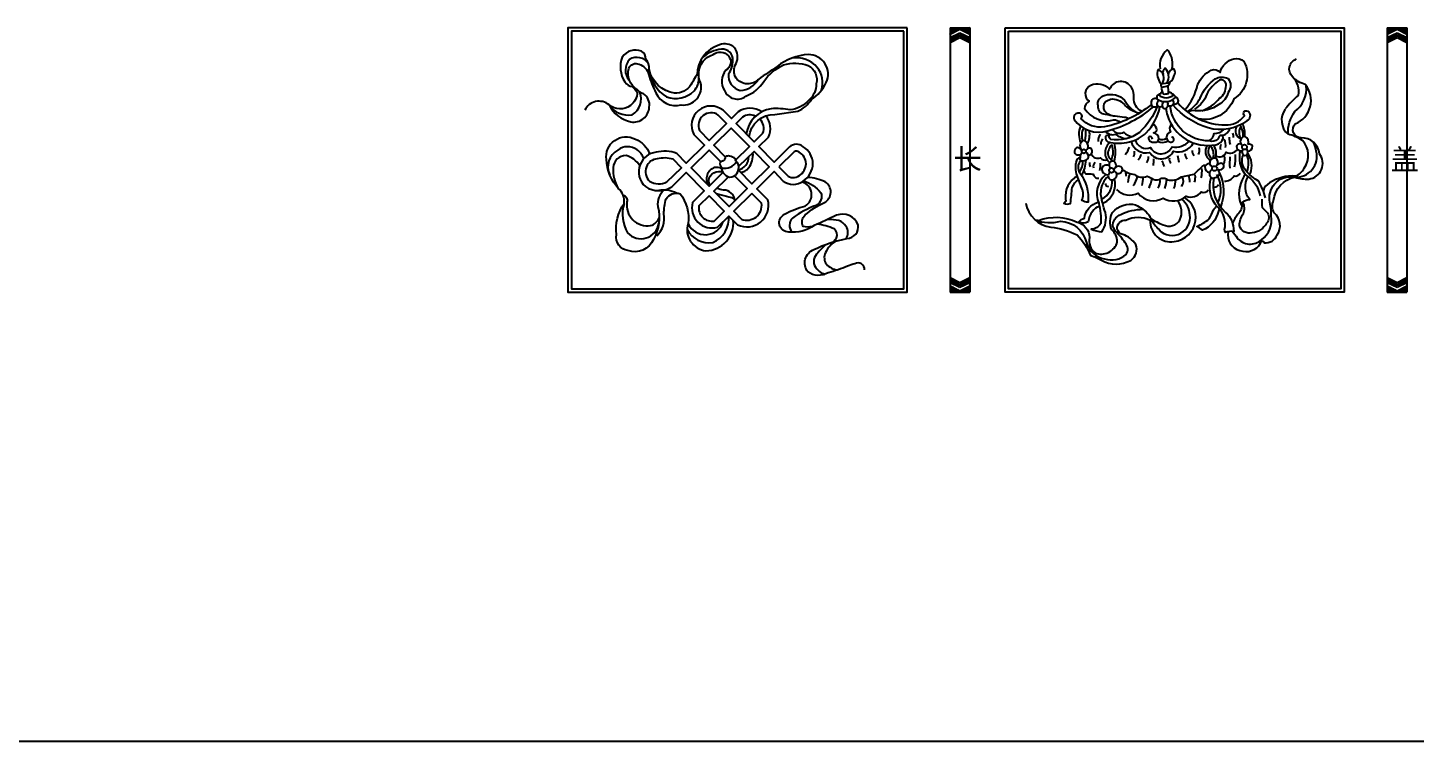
# Model space of a CAD drawing. Extents: x -66030 to 95157, y -13132 to 45879.
# Drawn here: x -16662 to -14616, y 5934 to 6986 of the extents above; entities that cross this region are included whole.
import ezdxf

# ---------------------------------------------------------------- set-up
doc = ezdxf.new("R2010")
doc.units = 0
doc.header["$LTSCALE"] = 100
doc.header["$MEASUREMENT"] = 0
for name, color, linetype in [('3', 11, 'CONTINUOUS'), ('4', 121, 'CONTINUOUS'), ('BH', 21, 'CONTINUOUS'), ('TEXT', 105, 'CONTINUOUS')]:
    doc.layers.add(name, color=color, linetype=linetype)
doc.styles.add('HZ', font='simhei.ttf')

# ---------------------------------------------------------------- blocks, each defined once
blk = doc.blocks.new('A$C580340FF')
at = {"layer": '3'}
for p, q in [((0, 390), (0, 0)), ((0, 390), (29, 390)), ((0, 390), (0, 380.4)), ((29, 390), (29, 0)), ((29, 390), (29, 380.4)), ((0, 380.4), (14.5, 387.7)), ((0, 375.4), (14.5, 382.7)), ((0, 372.9), (14.5, 380.2)), ((0, 370.9), (14.5, 378.1)), ((0, 368.4), (14.5, 375.7)), ((0, 375.4), (0, 372.9)), ((0, 370.9), (0, 368.4)), ((14.5, 387.7), (29, 380.4)), ((14.5, 382.7), (29, 375.4)), ((14.5, 380.2), (29, 372.9)), ((14.5, 378.1), (29, 370.9)), ((14.5, 375.7), (29, 368.4)), ((29, 375.4), (29, 372.9)), ((29, 370.9), (29, 368.4)), ((0, 21.6), (14.5, 14.3)), ((14.5, 14.3), (29, 21.6)), ((29, 19.1), (29, 21.6)), ((0, 19.1), (14.5, 11.9)), ((0, 17.1), (14.5, 9.8)), ((0, 14.6), (14.5, 7.3)), ((0, 9.6), (14.5, 2.3)), ((14.5, 11.9), (29, 19.1)), ((14.5, 9.8), (29, 17.1)), ((14.5, 7.3), (29, 14.6)), ((14.5, 2.3), (29, 9.6)), ((29, 14.6), (29, 17.1)), ((29, 0), (29, 9.6)), ((0, 0), (29, 0))]:
    blk.add_line(p, q, dxfattribs=at)
at = {"layer": 'BH'}
for p, q in [((6.3, 383.6), (0, 389.9)), ((5.6, 383.2), (0, 388.8)), ((7.1, 383.9), (1, 390)), ((7.8, 384.3), (2.2, 390)), ((8.6, 384.7), (3.3, 390)), ((9.3, 385.1), (4.4, 390)), ((10.1, 385.5), (5.6, 390)), ((10.9, 385.8), (6.7, 390)), ((11.6, 386.2), (7.8, 390)), ((12.4, 386.6), (8.9, 390)), ((13.1, 387), (10.1, 390)), ((13.9, 387.3), (11.2, 390)), ((14.9, 387.5), (12.3, 390)), ((17.1, 386.3), (13.5, 390)), ((19.4, 385.2), (14.6, 390)), ((21.7, 384.1), (15.7, 390)), ((23.9, 382.9), (16.9, 390)), ((26.2, 381.8), (18, 390)), ((28.5, 380.7), (19.1, 390)), ((29, 381.3), (20.3, 390)), ((29, 382.4), (21.4, 390)), ((29, 383.5), (22.5, 390)), ((29, 384.7), (23.7, 390)), ((29, 385.8), (24.8, 390)), ((29, 386.9), (25.9, 390)), ((29, 388), (27, 390)), ((29, 389.2), (28.2, 390)), ((4.8, 382.8), (0, 387.6)), ((4.1, 382.4), (0, 386.5)), ((3.3, 382.1), (0, 385.4)), ((2.6, 381.7), (0, 384.2)), ((1.8, 381.3), (0, 383.1)), ((1.1, 380.9), (0, 382)), ((0.3, 380.5), (0, 380.8)), ((8.5, 0), (0, 8.5)), ((7.4, 0), (0, 7.4)), ((6.2, 0), (0, 6.2)), ((5.1, 0), (0, 5.1)), ((4, 0), (0, 4)), ((2.8, 0), (0, 2.8)), ((1.7, 0), (0, 1.7)), ((0.6, 0), (0, 0.6)), ((9.6, 0), (0.1, 9.6)), ((10.8, 0), (2.3, 8.4)), ((11.9, 0), (4.6, 7.3)), ((13, 0), (6.9, 6.2)), ((14.2, 0), (9.1, 5)), ((15.3, 0), (11.4, 3.9)), ((16.4, 0), (13.7, 2.8)), ((17.6, 0), (15, 2.6)), ((18.7, 0), (15.7, 3)), ((19.8, 0), (16.5, 3.3)), ((21, 0), (17.2, 3.7)), ((22.1, 0), (18, 4.1)), ((23.2, 0), (18.7, 4.5)), ((24.3, 0), (19.5, 4.8)), ((25.5, 0), (20.3, 5.2)), ((26.6, 0), (21, 5.6)), ((27.7, 0), (21.8, 6)), ((28.9, 0), (22.5, 6.4)), ((29, 1), (23.3, 6.7)), ((29, 2.1), (24, 7.1)), ((29, 3.3), (24.8, 7.5)), ((29, 4.4), (25.5, 7.9)), ((29, 5.5), (26.3, 8.2)), ((29, 6.7), (27, 8.6)), ((29, 7.8), (27.8, 9)), ((29, 8.9), (28.5, 9.4))]:
    blk.add_line(p, q, dxfattribs=at)

msp = doc.modelspace()

# ---------------------------------------------------------------- linework, layer by layer
at = {"layer": '3', "color": 2}
msp.add_line((-61048.5, 5934.5), (9054, 5934.5), dxfattribs=at)
at = {"layer": '4'}
for points in [[(-15365.2, 6986.5), (-15865.2, 6986.5), (-15865.2, 6596.5), (-15365.2, 6596.5)], [(-15370.2, 6981.5), (-15860.2, 6981.5), (-15860.2, 6601.5), (-15370.2, 6601.5)], [(-15220.6, 6986.5), (-14720.6, 6986.5), (-14720.6, 6596.5), (-15220.6, 6596.5)], [(-15215.6, 6981.5), (-14725.6, 6981.5), (-14725.6, 6601.5), (-15215.6, 6601.5)]]:
    msp.add_lwpolyline(points, close=True, dxfattribs=at)
for points in [[(-15597.9, 6825.7, -0.396816), (-15560, 6858.5), (-15526.3, 6863.3, 0.136808), (-15506.3, 6880.5, 0.133935), (-15484.3, 6905.7, 0.546985), (-15510.7, 6946.9, 0.156396), (-15556.8, 6929.3, -0.004876), (-15584, 6910.9, -0.469293), (-15617.2, 6912.1, -0.272062), (-15617.2, 6933.7, 0.277234), (-15620, 6957.3, 0.293566), (-15641.7, 6961.2, 0.332996), (-15674.8, 6917.1)], [(-15672.4, 6920.6, 0.030639), (-15683.9, 6902.2, -0.244863), (-15708, 6889.8, -0.307163), (-15745.4, 6924.8, 0.220333), (-15750.5, 6940.2, 0.304988), (-15756.6, 6951.7, 0.36195), (-15785.1, 6943.3, 0.251234), (-15781.1, 6906.6, 0.235482), (-15770.4, 6899.8, -0.051029), (-15763.1, 6891.4, -0.242773), (-15773.1, 6871.9, -0.358106), (-15804.6, 6872.9, 0.484001), (-15840.3, 6865)], [(-15804.6, 6872.9, 0.230514), (-15772.5, 6847.7, 0.452387), (-15745.3, 6869.6, 0.299939), (-15754.1, 6889.3, -0.155928), (-15763, 6895.2, -0.348186), (-15775.4, 6926.6, -0.428924), (-15760.4, 6932.8, -0.260429), (-15746, 6917.1, 0.050528), (-15735.5, 6890.6, 0.360529), (-15698.1, 6872.6, 0.528397), (-15669.6, 6905.6, -0.132017), (-15672.4, 6920.6, -0.322505), (-15651.1, 6946.8, -0.415818), (-15628.5, 6944.9, -0.461186), (-15632.2, 6923.8, 0.338655), (-15634.5, 6894, 0.500441), (-15602.9, 6885.7, 0.168444), (-15576.4, 6907.4, -0.131886), (-15547.3, 6931.6, -0.159182), (-15511.1, 6930.9, -0.343961), (-15499, 6903.6, -0.226731), (-15510.1, 6879.8, -0.182469), (-15537.7, 6865.3, 0.067197), (-15565.6, 6867.1, 0.332671), (-15602.2, 6830.1, 0.332671)], [(-15746.3, 6933.1, 0.411763), (-15774.6, 6939.7, 0.37534), (-15774.7, 6908.7)], [(-15491.2, 6894.6, 0.236715), (-15497.6, 6928.1, 0.255544), (-15535.1, 6941.7)], [(-14891.7, 6686, 0.404464), (-14874.4, 6658.1, 0.367248), (-14843.9, 6668.7, -0.987198), (-14838.6, 6669.5, 0.3332), (-14819.4, 6680.9, 0.379255), (-14823.9, 6713.5, -0.239035), (-14824.7, 6731.8, -0.333455), (-14793.2, 6766.2, 0.101012), (-14772.8, 6763.4, 0.586463), (-14757.2, 6800.8, 0.392807), (-14784.2, 6824, -0.669982), (-14792.7, 6844.9, 0.505944), (-14778, 6902.7, -0.137608), (-14797, 6914.1, -0.545446), (-14790.8, 6940.6)], [(-14952.2, 6862.7, 0.143193), (-14933, 6882.7, -0.138364), (-14910.9, 6911.3, -0.235072), (-14891.8, 6911.7, -0.353516), (-14891.8, 6891.1, -0.219891), (-14905.6, 6873.4, -0.190239), (-14940.6, 6864.2, 0.212256), (-14951, 6861.8)], [(-14930.8, 6864, 0.135871), (-14904.3, 6882.6, 0.252719), (-14894.9, 6901.1, 0.60248), (-14904.7, 6909.1, 0.10634), (-14923.4, 6888.6, -0.187241), (-14941.4, 6866.5)], [(-14803.4, 6829.4, -0.17076), (-14793.5, 6863, 0.265266), (-14776.5, 6900.8, 0.265266)], [(-15804.6, 6872.9, 0.301498), (-15770.7, 6858.3, 0.365679), (-15759, 6891.5)], [(-15039.1, 6851.8, 0.255132), (-15044.4, 6854.3, -0.038132), (-15072.5, 6858.6, -0.444208), (-15083.5, 6871.3, -0.43304), (-15073.3, 6886.9, -0.293519), (-15044.4, 6879.5, 0.067712), (-15035.8, 6868.4, 0.230885), (-15021.6, 6861.2, 0.230885)], [(-15058.5, 6855.9, -0.214978), (-15073.7, 6863.7, -0.30641), (-15072.5, 6877.8, 0.028478), (-15065.4, 6881.4, -0.249506), (-15044.8, 6873.2, 0.139238), (-15029.5, 6863.1, 0.139238)], [(-14996.8, 6881.6, 0.37971), (-14968.8, 6884.3)], [(-14993.9, 6879.8, 0.369056), (-14996.1, 6871.5, 0.417615), (-14988.8, 6871.2)], [(-14994.6, 6887.8, 0.403534), (-14971.9, 6887.8)], [(-14987.3, 6877.8, 0.372777), (-14987, 6867.7, 0.601029), (-14980.5, 6873.5, 0.229574), (-14981.7, 6877.7)], [(-14980.4, 6871.9, 0.163248), (-14975.3, 6871.5, 0.627729), (-14974.1, 6880.2)], [(-15062.1, 6836.7, 0.408829), (-15045.5, 6832.6, 0.224956), (-15032.6, 6826, 0.224956)], [(-15003.3, 6822.1, 0.333425), (-15006.6, 6826.1, 0.710266), (-15008.7, 6821.9, 0.354957), (-15001.6, 6817.8, 0.485705), (-14994.1, 6822.7, 0.375311), (-15001.8, 6831.7, 0.375264), (-14997, 6835.8, 0.288456), (-15002.7, 6844.2, 0.288456)], [(-14975.7, 6844, 0.315423), (-14976.7, 6832.3, 0.841181), (-14976.7, 6818, 0.656969), (-14972.3, 6823.8, 0.664642), (-14975.4, 6824.2)], [(-14920.1, 6819.6, 0.274567), (-14912.4, 6830.7, 0.231959), (-14898.1, 6836.5, 0.231959)], [(-14869.8, 6825.7, 0.156958), (-14873.1, 6841.2, 0.261553), (-14873.4, 6823)], [(-15723.2, 6747.3, 0.266432), (-15732.7, 6722.7, -0.197271), (-15739.1, 6674.5, -0.404005), (-15776.7, 6658.1, -0.435905), (-15793.6, 6681.4, -0.184585), (-15782.5, 6727.5, 0.270308), (-15791, 6749.7, -0.171885), (-15808.5, 6792, -0.614488), (-15765.6, 6822.2, -0.212952), (-15744.7, 6800.3)], [(-15101.9, 6805.9, 0.464956), (-15099.2, 6815.3, 0.374641), (-15105.4, 6820, 0.442322), (-15108.9, 6807.5)], [(-15028.9, 6820.8, 0.427918), (-15006.2, 6809.7, 0.605441), (-14974.5, 6810.9, 0.244564), (-14948.9, 6819.3)], [(-14885.8, 6686.5, -0.039184), (-14878.5, 6676.9, 0.437279), (-14842.5, 6674, 0.30051), (-14828.3, 6709.2, 0.067863), (-14830.8, 6732.2, -0.507806), (-14793.2, 6766.2, 0.506508), (-14761.8, 6804.3, 0.071407), (-14766.1, 6817.7)], [(-14873.1, 6815.5, 0.250306), (-14878.9, 6813, 0.340798), (-14876.9, 6806.3, 0.135462), (-14871.3, 6804.8)], [(-14862.6, 6804.3, 0.406956), (-14855.7, 6811.7, 0.30325), (-14862.4, 6814.6, 0.369567), (-14866.6, 6826.2, 0.359318), (-14873.1, 6821.9, 0.395234), (-14870.6, 6812.8)], [(-15753.4, 6793.7, 0.137076), (-15763.3, 6806.6, 0.332905), (-15791.7, 6806.1, 0.402961), (-15803.4, 6769.4)], [(-15759.3, 6782.9, 0.208806), (-15779.6, 6797.9, 0.41997), (-15798.3, 6780.3, 0.172508), (-15791, 6749.7, 0.172508)], [(-15613.9, 6776.6, 0.32422), (-15598.4, 6796.6, 0.32422)], [(-15611, 6773.6, 0.244242), (-15598.9, 6779.8, 0.190437), (-15592.5, 6802.4, 0.190437)], [(-15107.5, 6804.3, 0.319606), (-15111.9, 6809.3, 0.430521), (-15117.9, 6806.7, 0.34812), (-15116, 6799.4, 0.047737), (-15109.4, 6799, 0.047737)], [(-15109.3, 6790.2, 0.359881), (-15110.5, 6772.4, -0.191139), (-15098.3, 6729.2, -0.140732), (-15107.3, 6731.8, 0.193932), (-15107.3, 6749.9, 0.003366), (-15115.2, 6771.2, -0.162545), (-15114, 6793.3, -0.021712), (-15110, 6795.7)], [(-15106.8, 6802.3, 0.276977), (-15109.9, 6794.9, 0.268979), (-15109.3, 6790.2, 0.199123), (-15098.3, 6793.5, 0.364537), (-15101.6, 6803.2)], [(-15098, 6798.4, 0.447151), (-15092.2, 6805.5, 0.675014), (-15099.8, 6807.4)], [(-15093.5, 6800.6, 0.391064), (-15080, 6794.5, 0.304804), (-15070, 6791.5, 0.304804)], [(-14907.8, 6783.9, 0.380792), (-14909.7, 6794, 0.407875), (-14918.6, 6789.8, 0.229415), (-14918.1, 6783.9, 0.04386), (-14914.3, 6781.6)], [(-14909.8, 6797.3, 0.427644), (-14894.5, 6802.8, 0.362449), (-14878, 6807.3)], [(-14874.2, 6805.1, 0.217566), (-14866.8, 6770.1, -0.225657), (-14844.7, 6738.6)], [(-14869.6, 6807.4, 0.655499), (-14867, 6798.3, 0.778662), (-14865.5, 6807.7)], [(-14836.6, 6735.5, 0.092388), (-14847.6, 6760.9, -0.113342), (-14865.5, 6776.1, -0.319667), (-14869.2, 6799.1, -0.319667)], [(-14864.7, 6799.1, -0.203048), (-14864.3, 6774.7)], [(-14860.2, 6770.1, -0.0205), (-14858.7, 6771.9, 0.230406), (-14862.7, 6801.7, 0.230406)], [(-15638.3, 6778.6, 0.211048), (-15649.1, 6780.2, 0.486041), (-15658, 6753.7)], [(-15656, 6754, -0.566412), (-15643.3, 6774.3, 0.097934), (-15637.6, 6775.1, 0.097934)], [(-15067.2, 6783.2, 0.199061), (-15074.6, 6783.2, 0.347215), (-15077.8, 6777.2, 0.458299), (-15068.1, 6769.9)], [(-15066, 6773.5, 0.240221), (-15068.4, 6765.8, 0.514656), (-15059.1, 6763.8, 0.260701), (-15056, 6770.9, 0.36032), (-15060.5, 6774.9)], [(-15057.2, 6781, 0.314684), (-15059.8, 6789.4, 0.342673), (-15066.5, 6787.6, 0.235832), (-15065.9, 6779.3, 0.235832)], [(-15056.3, 6771.9, 0.216265), (-15049.7, 6773, 0.457961), (-15049.3, 6781.2, 0.292811), (-15057.2, 6781, -0.003176), (-15060.5, 6777.7)], [(-15047.6, 6777.2, 0.112668), (-15029.9, 6770, 0.282188), (-15011.1, 6767.5, -0.106623), (-15002.6, 6763.2, 0.270106), (-14989.8, 6764.6, -0.262681), (-14981.3, 6762.4, 0.22617), (-14960.6, 6766.6, 0.009189), (-14941.9, 6770.8, 0.006986), (-14929.9, 6781.9, -0.310409), (-14924.2, 6783.9)], [(-14918.9, 6786.1, 0.232587), (-14926.2, 6781.7, 0.383232), (-14919.3, 6772.8, 0.383232)], [(-14915, 6777.4, 0.406918), (-14919.3, 6770.8, 0.683141), (-14910.8, 6765.9, 0.854248), (-14908.5, 6777.5, 0.854248)], [(-14908.3, 6778, 0.289193), (-14899.5, 6778.8, 0.828742), (-14903.5, 6786.4, 0.132386), (-14909.7, 6782)], [(-14904.6, 6771.9, -0.219765), (-14903.2, 6722.1, -0.219765)], [(-15428, 6629.4, 0.617814), (-15442.1, 6638.3, 0.051901), (-15452.8, 6635.1, -0.038928), (-15481.5, 6625.2, -0.299503), (-15511.5, 6626.6, -0.504582), (-15502.6, 6659.4, -0.067399), (-15453.8, 6675.8, 0.459595), (-15437.4, 6696, 0.408212), (-15469.3, 6710, -0.014973), (-15502.1, 6695, -0.176927), (-15539.6, 6685.2, -0.814004), (-15545.7, 6711.4, -0.074961), (-15515.2, 6723.6, 0.649101), (-15520.1, 6759, 0.649101)], [(-15517.5, 6760.7, -0.129021), (-15492.2, 6743.3, -0.388573), (-15499.3, 6724.5, 0.074026), (-15534, 6705.8, 0.401225), (-15534.8, 6684.9, 0.401225)], [(-15505.4, 6692.9, -0.056332), (-15518.5, 6693.2, -0.34491), (-15515.2, 6710.5, -0.082214), (-15487.1, 6728.8, 0.58686), (-15486.1, 6759.2, 0.110425), (-15512, 6765.6, 0.110425)], [(-15113.9, 6767.8, 0.313444), (-15131.4, 6733.7, -0.315474), (-15134, 6727.6, 0.211257), (-15124.3, 6727.5, 0.014281), (-15121.8, 6751.1, -0.139443), (-15112.1, 6762.9)], [(-15072, 6770, 0.338137), (-15082.6, 6727.6, -0.078928), (-15079.5, 6697.7, -0.240919), (-15093.7, 6689.5, 0.050461), (-15078.1, 6685.6, 0.205346), (-15072.6, 6713.9, -0.065209), (-15079.7, 6743.7)], [(-14912.7, 6764.9, 0.28061), (-14895.6, 6714.3, -0.222396), (-14883.6, 6686.3, 0.112155), (-14896.2, 6684.8, -0.099109), (-14897.1, 6689, 0.272957), (-14907.1, 6721.8, -0.264302), (-14916.9, 6765.5, -0.264302)], [(-14907, 6727.7, 0.249927), (-14908.6, 6770)], [(-14866.7, 6770, -0.027389), (-14868.6, 6767.2, 0.232384), (-14872.8, 6725.5, -0.271447), (-14860, 6733.4, -0.314347), (-14862.2, 6767.2, -0.314347)], [(-15783.7, 6739.7, -0.442461), (-15778.3, 6729.6, 0.507412), (-15743.3, 6694.7, 0.223135), (-15730.6, 6706.4)], [(-15734.3, 6679.8, 0.261311), (-15723.7, 6712.1, -0.069497), (-15720.5, 6734.3, -0.335821), (-15699.9, 6741.8, -0.205869), (-15688.2, 6697.8, 0.467651), (-15661.7, 6657.6, 0.435287), (-15621.5, 6702.4, 0.435287)], [(-15646.3, 6741.9, 0.008282), (-15639.4, 6740, -0.014879), (-15624, 6736, -0.250114), (-15619, 6731.6, 0.402643), (-15635.9, 6747.1, -0.144228), (-15645.4, 6750.3)], [(-15190.1, 6728, 0.329296), (-15153.2, 6692.6, -0.086239), (-15114.6, 6680.9, -0.100423), (-15094.7, 6650.8, -0.061095), (-15078.6, 6643.8, 0.258212), (-15035.3, 6643.5, 0.362903), (-15028, 6666.9, 0.148081), (-15047, 6681.8, -0.283325), (-15055.3, 6689.8, -0.49142), (-15042.4, 6702.6, -0.258127), (-15006.8, 6702.6, 0.479585), (-14971.2, 6671.3, 0.339493), (-14939.9, 6702, 0.309514), (-14956.3, 6736)], [(-15176.3, 6703.1, 0.048815), (-15171.3, 6702.5, -0.202836), (-15114.6, 6699.9, -0.342386), (-15096.2, 6677.1, 0.290136), (-15088, 6654.6, 0.445922), (-15055.2, 6670.7, 0.205411), (-15063.4, 6688.7, -0.225195), (-15062.2, 6714.2, -0.279865), (-15028.3, 6725.5, -0.106878), (-15008.5, 6710.5, 0.021199), (-15005.8, 6705, 0.040294), (-14987.7, 6696, 0.399948), (-14962.9, 6703.5, 0.29315), (-14966.5, 6731.7)], [(-15005.8, 6705, 0.069739), (-14993.7, 6688.9, 0.362114), (-14961.6, 6683.7, 0.316734), (-14948.3, 6710.5, 0.208536), (-14960.2, 6733.8)], [(-14842, 6733.6, 0.078537), (-14841.5, 6721.5, -0.019992), (-14833.7, 6713.4, -0.325636), (-14835.1, 6698.3, -0.260922), (-14856.5, 6684, -0.416828), (-14875, 6694.9, -0.161768), (-14869.1, 6712.4, 0.208605), (-14869.9, 6729.4, 0.208605)], [(-15782.5, 6727.5, 0.205652), (-15777.2, 6684.1, 0.629453), (-15731.1, 6698, 0.629453)], [(-15176.3, 6703.1, 0.146915), (-15138.9, 6701.1, -0.340451), (-15100.8, 6669.8, 0.288183), (-15073.9, 6645.7, 0.260312), (-15042, 6652.2, 0.342054), (-15043.6, 6669.2, 0.069053), (-15058.4, 6686.8, 0.03888), (-15061.7, 6692.7, -0.348993), (-15049.9, 6711.2, -0.114424), (-15017.2, 6718.8)], [(-15081.5, 6723, 0.268359), (-15091.6, 6715.3, 0.137125), (-15098.3, 6700.3, -0.336551), (-15111.7, 6700.5, -0.200755), (-15103.8, 6705.5, -0.293959), (-15083.3, 6729.5)], [(-14904.5, 6719.2, -0.014804), (-14906.2, 6716.1, -0.24065), (-14929.4, 6687.8, 0.112179), (-14938.1, 6693.5, 0.07687), (-14919.7, 6704.7, 0.020412), (-14913.4, 6717.9, 0.042145), (-14909, 6724)], [(-14871.8, 6727.3, -0.269183), (-14877.4, 6711.6, 0.04338), (-14885.4, 6698.9, 0.04338)], [(-15689.5, 6688.8, 0.308517), (-15651.6, 6669.9, 0.315005), (-15627.8, 6708.8, 0.315005)], [(-15474.1, 6670.8, 0.030909), (-15469.2, 6676.8, 0.331238), (-15472.8, 6689.9, 0.06654), (-15497.5, 6697)], [(-15455.5, 6675.5, 0.328314), (-15455.3, 6693.9, 0.172384), (-15465.6, 6702.1, 0.048045), (-15482.3, 6703.8)], [(-15468.8, 6672.3, 0.176439), (-15485.6, 6655, 0.261489), (-15484.2, 6637.8, 0.174671), (-15467.7, 6629.3, 0.174671)], [(-15484.8, 6667.1, 0.03823), (-15500.3, 6650.3, 0.191991), (-15502.5, 6638.9, 0.255971), (-15486.3, 6622.9)]]:
    msp.add_lwpolyline(points, format="xyb", dxfattribs=at)
msp.add_lwpolyline([(-15067.6, 6806.4, 0.393297), (-15064.1, 6791.7, 0.212567), (-15063, 6813.3, 0.326883)], format="xyb", close=True, dxfattribs=at)
for centre, radius, start, end in [((-15631.7, 6902.1), 53.5, 97.6865, 130.3694), ((-15637.7, 6939.3), 15.8, 355.9417, 94.1144), ((-15657.1, 6938.6), 35.1, 324.8186, 359.2927), ((-15693.2, 6929.9), 52.4, 185.5845, 239.667), ((-15606.3, 6915.8), 22.2, 173.4333, 257.4333), ((-15701.2, 6912.6), 29.2, 318.6616, 0.647), ((-15612.4, 6926.5), 32.4, 272.2003, 331.1709), ((-14988.4, 6932.6), 28.3, 264.7138, 292.91), ((-14990.9, 6923.9), 24.9, 272.8688, 295.1774), ((-14816.3, 6892.7), 28.8, 348.3151, 47.9122), ((-15706.3, 6920.8), 38.5, 249.6052, 314.5162), ((-14684.2, 6767.2), 158.5, 130.9863, 141.1195), ((-14785.4, 6850.2), 27.6, 143.4404, 229.1264), ((-15081, 6829.6), 30.9, 157.3441, 205.0084), ((-15082.8, 6827.6), 24.9, 153.8905, 199.1704), ((-15194.1, 6833.5), 92.5, 351.3015, 1.971), ((-15125.3, 6829), 29.4, 332.3534, 10.883), ((-14901.8, 6840.7), 12.8, 268.0031, 347.231), ((-14868.6, 6834.5), 12.4, 149.3405, 250.5396), ((-14903.2, 6830.4), 36, 353.3142, 23.9013), ((-15070.2, 6819.9), 13.4, 137.1909, 184.5875), ((-15067.7, 6815.7), 11.6, 142.4088, 185.6709), ((-15054.2, 6802.3), 19.1, 126.7771, 229.9882), ((-15110.4, 6803.8), 52.6, 344.073, 13.9982), ((-14988.2, 6834.4), 16.9, 243.6995, 298.7527), ((-14988.9, 6832.7), 11.2, 242.4864, 304.5468), ((-14909.8, 6804.3), 15.6, 146.7295, 238.4217), ((-14907.1, 6804.4), 14.2, 143.2047, 232.2548), ((-14931.9, 6799.5), 18.9, 343.7111, 45.3355), ((-14929.6, 6801.7), 20.3, 338.6051, 35.3792), ((-14893.1, 6809.9), 10.4, 156.2061, 195.6146), ((-14909.5, 6813.3), 14.3, 345.8457, 36.1824), ((-14841.4, 6826.3), 49, 181.6069, 193.8974), ((-14893, 6826), 9.37, 351.3365, 32.1631), ((-14816.9, 6767.6), 63.2, 56.6622, 77.7105), ((-14806.1, 6798.3), 32.6, 324.6632, 42.6564), ((-15071.1, 6821.3), 35.5, 321.7321, 341.864), ((-15045.5, 6802.4), 15.7, 336.5926, 7.1314), ((-15034.2, 6802.9), 14.7, 311.5449, 348.9171), ((-15023.6, 6796.1), 14.4, 323.9767, 2.137), ((-15104, 6792.3), 102.6, 354.9782, 0.4361), ((-14969.8, 6792.5), 8.7, 167.3751, 222.3699), ((-14864.5, 6814), 103.1, 188.8387, 194.5021), ((-14939.8, 6801.7), 15.8, 182.4558, 215.0956), ((-14935.4, 6804), 9.41, 169.8172, 222.9922), ((-14947.6, 6805.6), 13.7, 334.512, 16.1071), ((-14909.4, 6792.6), 12.8, 324.4185, 26.5835), ((-14658.8, 6785.7), 230.8, 177.4115, 181.5064), ((-14942.2, 6796.3), 61.5, 346.1013, 3.0541), ((-15634, 6799), 19.8, 257.4887, 330.0253), ((-15141, 6791.8), 35.4, 327.9664, 357.6145), ((-15145.8, 6791.4), 44.2, 328.9702, 0.0582), ((-15089.1, 6785.6), 7.27, 162.3688, 215.9091), ((-15080.8, 6781.9), 9.76, 140.2594, 190.872), ((-15096.8, 6783.1), 17.1, 335.9418, 13.1094), ((-15030.7, 6772.1), 12.2, 169.7691, 200.5969), ((-15042.5, 6763.5), 59.6, 17.8046, 26.7327), ((-14980.8, 6775.7), 50.5, 348.2343, 3.4383), ((-14802.1, 6791.5), 25.6, 292.0604, 331.9748), ((-15049.1, 6743.7), 30.6, 129.3712, 180.1106), ((-15091.9, 6759.1), 29.1, 299.8212, 6.3025), ((-15089.5, 6756.1), 31.3, 296.5675, 14.178), ((-15068.6, 6757), 4.59, 179.819, 275.2159), ((-14999.8, 6754.4), 40.3, 154.758, 174.3389), ((-15057.3, 6773.7), 32.5, 322.0775, 348.7439), ((-15129.8, 6780.2), 114.2, 346.7296, 352.8639), ((-15085.2, 6782.2), 83.3, 337.1803, 347.5122), ((-15006.9, 6760.1), 14.8, 320.0513, 11.7475), ((-15027.6, 6766.3), 45.4, 338.4863, 356.1457), ((-14999.1, 6760.9), 29.8, 337.2855, 2.837), ((-14969.6, 6760.4), 12, 319.3105, 32.3867), ((-14973.8, 6759.6), 25.6, 357.841, 21.394), ((-14967.4, 6766.6), 27.3, 343.4799, 6.1212), ((-14822.1, 6741.4), 18.4, 117.766, 164.8509), ((-14797.1, 6707.8), 60.1, 85.6239, 123.998), ((-15723.2, 6710.6), 36.6, 60.738, 102.8667), ((-15662.7, 6709.2), 27.9, 204.0893, 342.0131)]:
    msp.add_arc(centre, radius, start, end, dxfattribs=at)
at = {"layer": 'TEXT'}
for points in [[(-14974.6, 6925.1, 0.199355), (-14979.3, 6952, 0.192511), (-14981.9, 6953.7, 0.276827), (-14992, 6926)], [(-14955.4, 6865.3, 0.129974), (-14936.9, 6902.4, -0.16584), (-14916.7, 6924, -0.370172), (-14903.7, 6920.5, -0.278481), (-14883.2, 6940.7, -0.274313), (-14868.5, 6936.6, -0.399842), (-14883.5, 6881.6, -0.371666), (-14935, 6852.1)], [(-14988.8, 6904.3, 0.463257), (-14995, 6925.1, 0.27938), (-14991, 6904.4)], [(-14981.8, 6905.1, 0.336538), (-14984.5, 6926.9, 0.27312), (-14987.7, 6917.8)], [(-14977.4, 6906.5, 0.221952), (-14971.5, 6915.9, 0.308981), (-14971.3, 6925.5, 0.426223), (-14979.7, 6918)], [(-15018.4, 6863.2, -0.339669), (-15030.9, 6883.6, 0.180738), (-15034.4, 6898.2, 0.633069), (-15066.5, 6895.8, 0.30267), (-15094.4, 6901.4, 0.588964), (-15096.5, 6878, 0.285657), (-15103.4, 6867.2, 0.322459), (-15060.9, 6850.5, -0.222176), (-15050.6, 6847)], [(-14991, 6904.4, 0.256566), (-14989.6, 6899, 0.190854), (-14987.5, 6888.9, 0.105575), (-14979.6, 6889.6, 0.009825), (-14980.3, 6901.4, 0.197334), (-14977.4, 6906.5)], [(-14996.8, 6881.6, 0.541208), (-15005.5, 6875.7, 0.777239), (-14996.2, 6871.7)], [(-14991.7, 6888.5, 0.522826), (-14996.8, 6881.6)], [(-14989.2, 6892.3, 0.248781), (-14991.7, 6888.5, 0.248781)], [(-14974.6, 6888.6, 0.119513), (-14975.3, 6890.2, 0.120922), (-14979.7, 6891.4)], [(-14970.3, 6884.8, 0.410033), (-14974.6, 6888.6)], [(-14965.8, 6875.7, 0.215874), (-14896, 6843.1, 0.24217), (-14867.7, 6856.7, -0.297758), (-14868.2, 6863, -0.454889), (-14861.4, 6862.3, -0.223734), (-14859.6, 6855.7, -0.250707), (-14864, 6849, -0.22563), (-14921.2, 6838.7, -0.136637), (-14973.2, 6872.8)], [(-14972.2, 6874.3, 0.286835), (-14965.8, 6875.7, 0.506602), (-14970.3, 6884.8)], [(-15579.5, 6862.5, 0.317194), (-15614.2, 6862.4), (-15624.2, 6852.5), (-15636.4, 6864.8, 0.810693), (-15679.7, 6829.2), (-15664.1, 6813.3), (-15690.8, 6787), (-15704.8, 6801.2, 0.152497), (-15735.3, 6802.9, 0.29354), (-15758.6, 6784.9, 0.320995), (-15751, 6752.2, 0.295015), (-15712.2, 6751.9), (-15690.9, 6772.9), (-15664.2, 6745.8), (-15681.4, 6729, 0.585963), (-15644.5, 6692.4), (-15627.8, 6708.8), (-15615.3, 6696.1, 0.646218), (-15570.6, 6732.7), (-15586.9, 6749.1), (-15561.3, 6774.3), (-15547.7, 6760.5, 0.328583), (-15518.3, 6760.2, 0.241772), (-15504, 6786, 0.24951), (-15518.5, 6811.1, 0.368009), (-15538.6, 6810.7), (-15561.2, 6788.5), (-15583.6, 6811.2), (-15569.4, 6825.2, 0.283925), (-15573.2, 6856.6, 0.283925)], [(-15588.5, 6856.2, 0.256717), (-15607.8, 6854.6), (-15617.2, 6845.4), (-15590.6, 6818.3), (-15577.8, 6830.9, 0.290381), (-15582.4, 6852, 0.290381)], [(-15005.2, 6872.9, -0.121014), (-15074.3, 6840.3, -0.24833), (-15108.7, 6852.4, 0.643444), (-15111.5, 6860.7, 0.566247), (-15118.9, 6851.3, 0.329572), (-15069.3, 6834.5, 0.109835), (-15001.8, 6869.9, 0.109835)], [(-14996.1, 6871.5, -0.114606), (-15022.6, 6832.1, -0.211262), (-15064.8, 6821.9, -0.291059), (-15067, 6826.7, 0.523813), (-15072.6, 6826, 0.335784), (-15069, 6818.5, 0.144809), (-15037.3, 6818.3, 0.150599), (-15012.5, 6831.7, 0.141261), (-14992.4, 6869.8, 0.141261)], [(-14983.2, 6867.8, 0.075654), (-14981.4, 6856.9, 0.377829), (-14909.9, 6813.9, 0.286938), (-14899.1, 6823.8, 0.866887), (-14905, 6826.2, -0.134), (-14907.2, 6822.3, -0.283447), (-14919.4, 6819.6, -0.388321), (-14977.2, 6871.3)], [(-15034.8, 6818.8, 0.409263), (-15007.5, 6802.6, 0.584305), (-14972.3, 6804.4, 0.342356), (-14942.7, 6816.6, 0.342356)], [(-15104.5, 6775.5, 0.492503), (-15097.5, 6771.2, 0.038368), (-15090.8, 6770.8, 0.433059), (-15082.4, 6764.9)], [(-14897.3, 6760.1, 0.254706), (-14883, 6768.1, 0.381903), (-14873.9, 6772.3, 0.381903)], [(-15056.2, 6748.2, 0.337355), (-15024.3, 6742.6, 0.381942), (-14987.6, 6735.3, 0.324931), (-14953.6, 6738.1, 0.335848), (-14931.6, 6744.4, 0.390103), (-14921.1, 6747.5, 0.390103)]]:
    msp.add_lwpolyline(points, format="xyb", dxfattribs=at)
for points in [[(-15643.5, 6857.8, 0.755508), (-15671.3, 6834.9), (-15656.9, 6820.3), (-15631.4, 6845.5)], [(-15710.2, 6792.5, 0.144812), (-15733.7, 6793, 0.30973), (-15749.2, 6781.3, 0.31416), (-15744.9, 6760.2, 0.25499), (-15719.2, 6759.1), (-15697.9, 6780)], [(-15640.3, 6789.2, 0.148637), (-15640.7, 6788, 0.3604), (-15638.2, 6780.3, 0.264606), (-15634.6, 6770.8, 0.607151), (-15614.8, 6774.2, 0.233865), (-15615.3, 6787.8, -0.270524), (-15618.2, 6793.3, 0.081483), (-15626.9, 6797.3, 0.163596), (-15633.3, 6796.3, -0.474332)], [(-15554.2, 6781.3), (-15542.6, 6769.5, 0.369628), (-15524, 6768.4, 0.240375), (-15514, 6786, 0.254825), (-15524.4, 6803, 0.362056), (-15531.6, 6803.6)], [(-15657.2, 6738.7), (-15672.2, 6723.9, 0.508218), (-15649.5, 6701.5), (-15634.8, 6716)], [(-15594, 6742.1), (-15620.7, 6715.8), (-15609.4, 6704.4, 0.583773), (-15579.8, 6727.7)]]:
    msp.add_lwpolyline(points, format="xyb", close=True, dxfattribs=at)
for points in [[(-15618, 6791.4), (-15597.7, 6811.3), (-15624.4, 6838.4), (-15649.9, 6813.2), (-15633.3, 6796.3)], [(-15640.3, 6789.2), (-15657, 6806.2), (-15683.7, 6779.9), (-15657.1, 6752.8), (-15636.6, 6773)], [(-15613.9, 6776.6), (-15593.9, 6756.3), (-15568.3, 6781.4), (-15590.7, 6804.2), (-15613.5, 6781.7)], [(-15619.5, 6768.1), (-15601, 6749.3), (-15627.7, 6723), (-15650.1, 6745.7), (-15628.7, 6766.8)]]:
    msp.add_lwpolyline(points, dxfattribs=at)
for centre, radius in [((-14867.7, 6810.5), 3.62), ((-15104.5, 6804.3), 3.02), ((-15063.8, 6776.3), 3.62), ((-14911.8, 6779), 3.62)]:
    msp.add_circle(centre, radius, dxfattribs=at)
for centre, radius, start, end in [((-15062.4, 6841.3), 12.5, 217.4509, 290.4521), ((-15030.6, 6870.8), 49.5, 236.4469, 256.5841), ((-14911.8, 6757.5), 6.12, 270.7982, 338.1666)]:
    msp.add_arc(centre, radius, start, end, dxfattribs=at)

# ---------------------------------------------------------------- block references
at = {"layer": '4'}
for p in [(-15301.7, 6596.5), (-14657.1, 6596.5)]:
    msp.add_blockref('A$C580340FF', p, dxfattribs=at)

# ---------------------------------------------------------------- texts
at = {"layer": 'TEXT', "char_height": 30.6, "attachment_point": 4, "style": 'HZ'}
for s, insert in [('长', (-15296.8, 6791.2)), ('盖', (-14652.2, 6791.2))]:
    msp.add_mtext(s, dxfattribs=dict(at, insert=insert))

doc.saveas('drawing.dxf')
